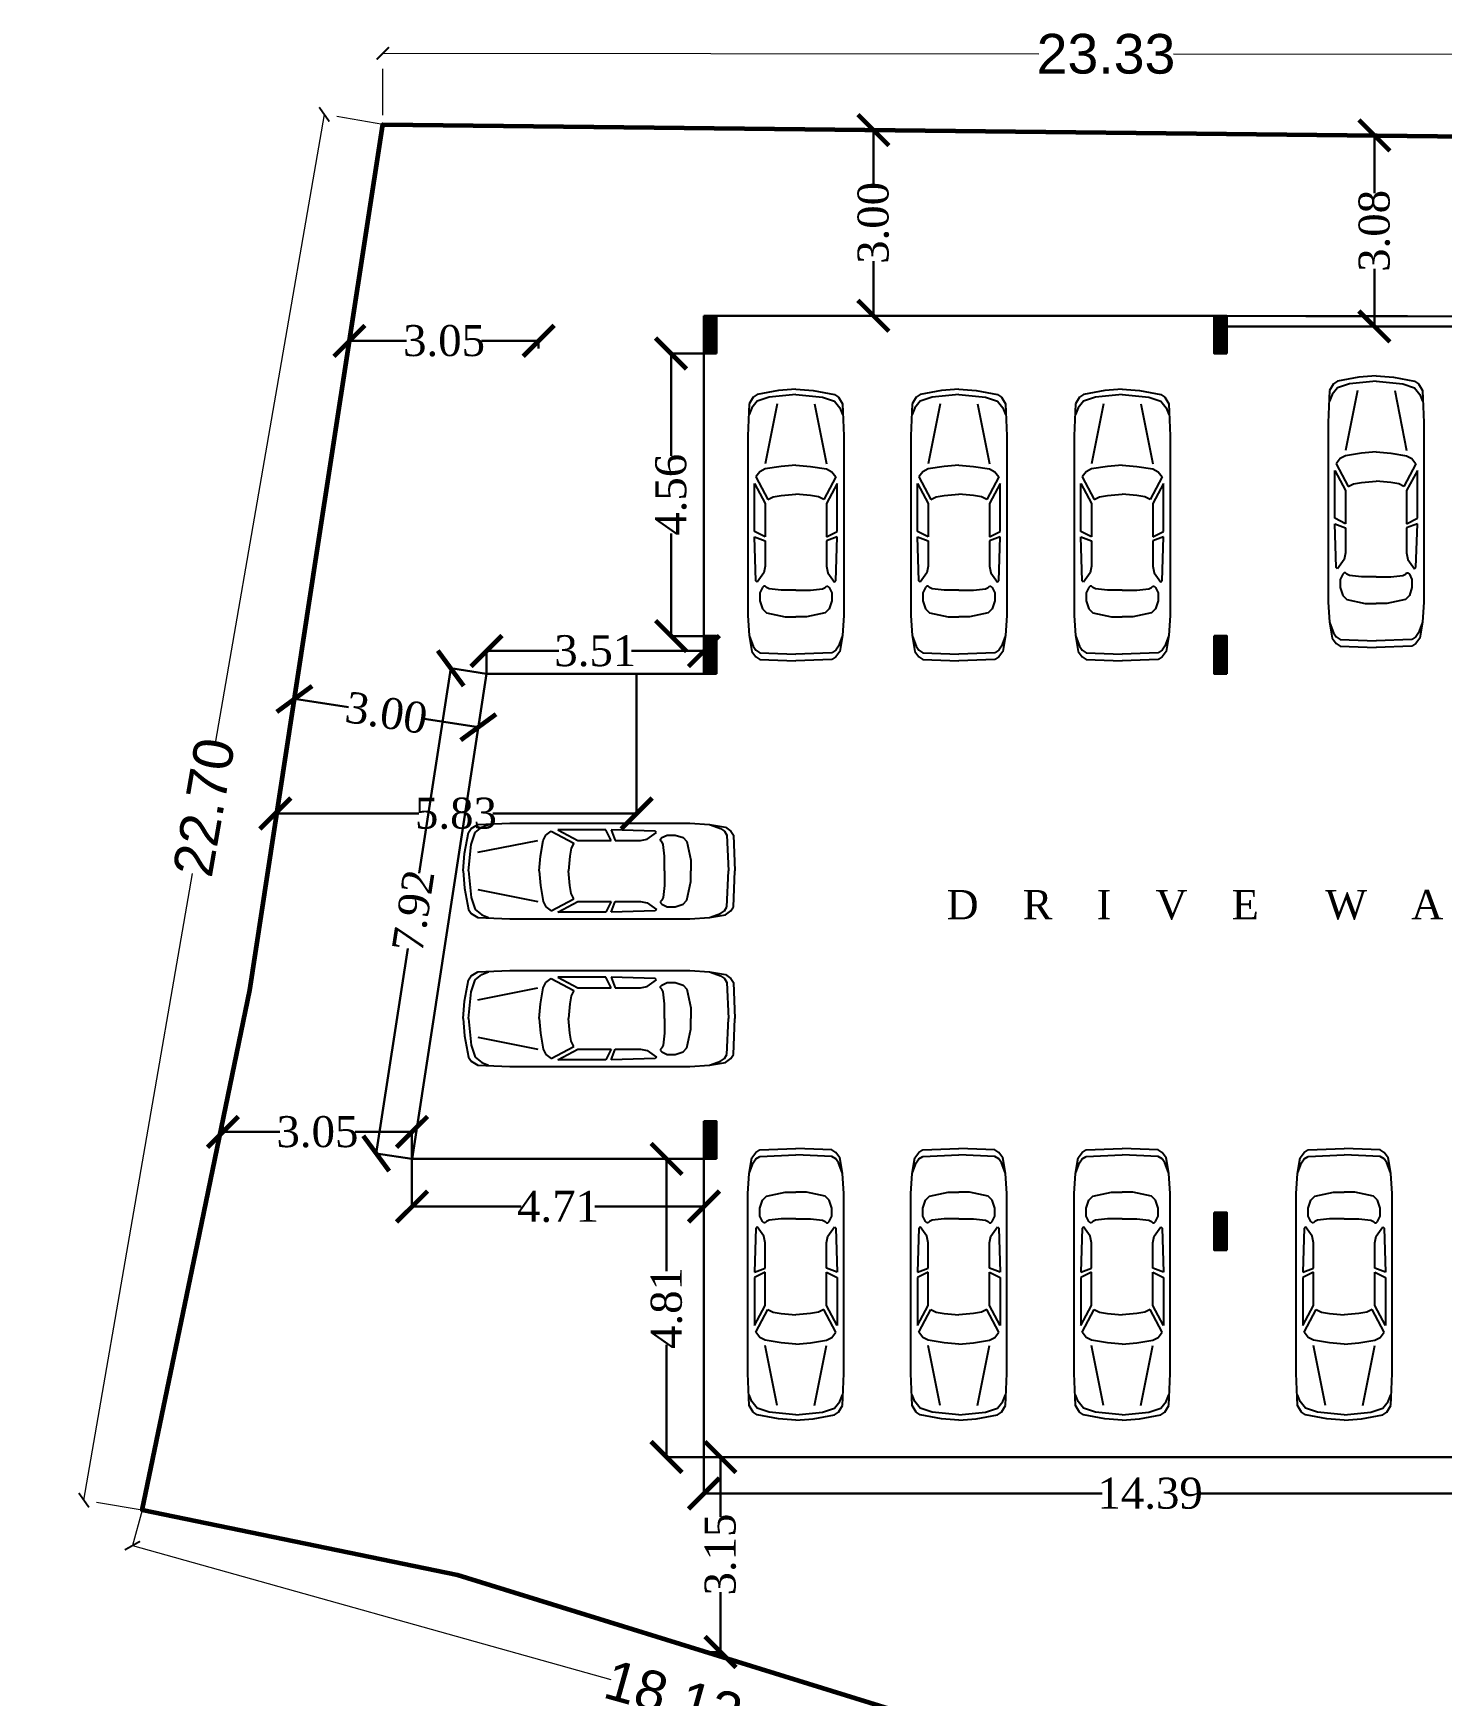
# Model space of a CAD drawing. Header units: metres. Extents: x 0 to 63445, y 32361 to 32804.
# Drawn here: x 62952.29 to 62975.01, y 32703.64 to 32730.46 of the extents above; entities that cross this region are included whole.
import ezdxf

# ---------------------------------------------------------------- set-up
doc = ezdxf.new("R2010")
doc.units = ezdxf.units.M
doc.header["$MEASUREMENT"] = 0
doc.header["$PDMODE"] = 34
doc.header["$PDSIZE"] = -10
for name, pattern in [('CONTINULUS', [0]), ('DASHED', [0.75, 0.5, -0.25]), ('DASHED2', [0.375, 0.25, -0.125]), ('HIDDEN', [9.525, 6.35, -3.175])]:
    doc.linetypes.add(name, pattern=pattern)
doc.layers.get('0').update_dxf_attribs({"lineweight": 25})
for name, color, linetype, lineweight in [('BLK_1_FLR_-1_BLT_UP_AREA', 14, 'DASHED', 9), ('CAR', 252, 'Continuous', 25), ('COLUMN', 1, 'Continuous', 30), ('DIM', 56, 'Continuous', 20), ('site', 15, 'Continuous', 50), ('TEXT-2', 65, 'Continuous', 18), ('wall', 7, 'Continuous', 30)]:
    doc.layers.add(name, color=color, linetype=linetype, lineweight=lineweight)
doc.layers.add('BLK_1_FLR_-1_COVERED_PARKING', color=7, linetype='Continuous', plot=False)
doc.layers.add('SPECIAL_PARKING', color=7, linetype='Continuous', plot=False)
doc.styles.add('RS', font='', dxfattribs={"height": 24})
doc.styles.get("Standard").update_dxf_attribs({"font": 'arial.ttf', "height": 0.4})
doc.styles.add('TNR', font='times.ttf', dxfattribs={"height": 0.5})
doc.styles.get('RS').set_extended_font_data('Century Gothic')
doc.dimstyles.new('ARCHANA', dxfattribs={"dimscale": 0, "dimtxt": 0.5, "dimasz": 0.5, "dimexe": 0, "dimexo": 0, "dimgap": 0, "dimtad": 0, "dimzin": 0, "dimdsep": 46, "dimtxsty": 'TNR', "dimblk": 'ARCHTICK', "dimcen": 0.09, "dimclrd": 36, "dimclre": 36, "dimclrt": 7, "dimadec": 0, "dimazin": 0, "dimtfac": 1, "dimtofl": 0, "dimtmove": 0, "dimatfit": 3, "dimldrblk": 'ARCHTICK', "dimfxl": 1, "dimfrac": 2, "dimtolj": 1, "dimtzin": 0, "dimlwd": -1, "dimlwe": -1, "dimarcsym": 0})

# ---------------------------------------------------------------- blocks, each defined once
blk = doc.blocks.new('_ArchTick')
at = {"color": 0, "linetype": 'ByBlock', "const_width": 0.15}
blk.add_lwpolyline([(-0.5, -0.5), (0.5, 0.5)], dxfattribs=at)
blk = doc.blocks.new('*D119')
at = {"layer": 'Defpoints', "color": 0, "ltscale": 0.5, "transparency": 16777216}
for p in [(62965.841, 32728.902), (62965.992, 32728.902), (62965.992, 32725.905)]:
    blk.add_point(p, dxfattribs=at)
at = {"layer": 'wall', "color": 36, "ltscale": 0.5, "transparency": 16777216}
for p, q in [((62965.992, 32728.902), (62965.841, 32728.902)), ((62965.841, 32728.902), (62965.841, 32728.021)), ((62965.841, 32725.905), (62965.841, 32726.785)), ((62965.992, 32725.905), (62965.841, 32725.905))]:
    blk.add_line(p, q, dxfattribs=at)
at = {"layer": 'wall', "color": 36, "ltscale": 0.5, "transparency": 16777216, "xscale": 0.5, "yscale": 0.5, "zscale": 0.5}
for p, rotation in [((62965.841, 32728.902), 90), ((62965.841, 32725.905), 270)]:
    blk.add_blockref('_ArchTick', p, dxfattribs=dict(at, rotation=rotation))
at = {"layer": 'wall', "color": 7, "ltscale": 0.5, "transparency": 16777216, "insert": (62965.841, 32727.403), "char_height": 0.5, "attachment_point": 5, "rotation": 90, "style": 'TNR'}
blk.add_mtext('\\A1;3.00', dxfattribs=at)
blk = doc.blocks.new('*D120')
at = {"layer": 'Defpoints', "color": 0, "ltscale": 0.5, "transparency": 16777216}
for p in [(62957.391, 32725.499), (62957.391, 32725.499), (62960.442, 32725.374)]:
    blk.add_point(p, dxfattribs=at)
at = {"layer": 'wall', "color": 36, "ltscale": 0.5, "transparency": 16777216}
for p, q in [((62957.391, 32725.499), (62958.31, 32725.499)), ((62960.442, 32725.499), (62959.523, 32725.499)), ((62960.442, 32725.374), (62960.442, 32725.499))]:
    blk.add_line(p, q, dxfattribs=at)
at = {"layer": 'wall', "color": 36, "ltscale": 0.5, "transparency": 16777216, "xscale": 0.5, "yscale": 0.5, "zscale": 0.5, "rotation": 180}
blk.add_blockref('_ArchTick', (62957.391, 32725.499), dxfattribs=at)
at = {"layer": 'wall', "color": 36, "ltscale": 0.5, "transparency": 16777216, "xscale": 0.5, "yscale": 0.5, "zscale": 0.5}
blk.add_blockref('_ArchTick', (62960.442, 32725.499), dxfattribs=at)
at = {"layer": 'wall', "color": 7, "ltscale": 0.5, "transparency": 16777216, "insert": (62958.917, 32725.499), "char_height": 0.5, "attachment_point": 5, "style": 'TNR'}
blk.add_mtext('\\A1;3.05', dxfattribs=at)
blk = doc.blocks.new('*D122')
at = {"layer": 'Defpoints', "color": 0, "linetype": 'HIDDEN', "ltscale": 3, "transparency": 16777216}
for p in [(62957.927, 32728.991), (62953.108, 32706.792), (62954.05, 32706.629)]:
    blk.add_point(p, dxfattribs=at)
at = {"layer": 'DIM', "ltscale": 3, "transparency": 16777216}
for p, q in [((62956.985, 32729.154), (62955.232, 32719.041)), ((62953.108, 32706.792), (62954.861, 32716.905))]:
    blk.add_line(p, q, dxfattribs=at)
at = {"layer": 'DIM', "color": 36, "linetype": 'DASHED2', "ltscale": 3, "transparency": 16777216}
for p, q in [((62957.927, 32728.991), (62956.985, 32729.154)), ((62954.05, 32706.629), (62953.108, 32706.792))]:
    blk.add_line(p, q, dxfattribs=at)
at = {"layer": 'DIM', "linetype": 'HIDDEN', "ltscale": 3, "transparency": 16777216, "xscale": 0.2, "yscale": 0.2, "zscale": 0.2}
for p, rotation in [((62956.985, 32729.154), 80.1633815072393), ((62953.108, 32706.792), 260.1633815072393)]:
    blk.add_blockref('_ArchTick', p, dxfattribs=dict(at, rotation=rotation))
at = {"layer": 'DIM', "linetype": 'HIDDEN', "ltscale": 3, "transparency": 16777216, "insert": (62955.047, 32717.973), "char_height": 0.4, "attachment_point": 5, "rotation": 80.1634}
blk.add_mtext('\\A1;{\\H1.6x;22.70}', dxfattribs=at)
blk = doc.blocks.new('*D123')
at = {"layer": 'Defpoints', "color": 0, "linetype": 'HIDDEN', "ltscale": 3, "transparency": 16777216}
for p in [(62954.05, 32706.629), (62971.503, 32701.747), (62971.343, 32701.177)]:
    blk.add_point(p, dxfattribs=at)
at = {"layer": 'DIM', "color": 36, "linetype": 'DASHED2', "ltscale": 3, "transparency": 16777216}
for p, q in [((62954.05, 32706.629), (62953.891, 32706.059)), ((62971.503, 32701.747), (62971.343, 32701.177))]:
    blk.add_line(p, q, dxfattribs=at)
at = {"layer": 'DIM', "ltscale": 3, "transparency": 16777216}
for p, q in [((62953.891, 32706.059), (62961.609, 32703.9)), ((62971.343, 32701.177), (62963.625, 32703.336))]:
    blk.add_line(p, q, dxfattribs=at)
at = {"layer": 'DIM', "linetype": 'HIDDEN', "ltscale": 3, "transparency": 16777216, "xscale": 0.2, "yscale": 0.2, "zscale": 0.2}
for p, rotation in [((62953.891, 32706.059), 164.3714113510337), ((62971.343, 32701.177), 344.3714113510337)]:
    blk.add_blockref('_ArchTick', p, dxfattribs=dict(at, rotation=rotation))
at = {"layer": 'DIM', "linetype": 'HIDDEN', "ltscale": 3, "transparency": 16777216, "insert": (62962.617, 32703.618), "char_height": 0.4, "attachment_point": 5, "rotation": 344.3714}
blk.add_mtext('\\A1;{\\H1.6x;18.12}', dxfattribs=at)
blk = doc.blocks.new('*D137')
at = {"layer": 'Defpoints', "color": 0, "linetype": 'HIDDEN', "ltscale": 3, "transparency": 16777216}
for p in [(62957.929, 32730.14), (62957.927, 32728.991), (62981.257, 32728.733)]:
    blk.add_point(p, dxfattribs=at)
at = {"layer": 'DIM', "color": 36, "linetype": 'DASHED2', "ltscale": 3, "transparency": 16777216}
for p, q in [((62957.928, 32729.14), (62957.929, 32730.14)), ((62981.257, 32729.117), (62981.258, 32730.117))]:
    blk.add_line(p, q, dxfattribs=at)
at = {"layer": 'DIM', "ltscale": 3, "transparency": 16777216}
for p, q in [((62957.929, 32730.14), (62968.508, 32730.129)), ((62981.258, 32730.117), (62970.679, 32730.127))]:
    blk.add_line(p, q, dxfattribs=at)
at = {"layer": 'DIM', "linetype": 'HIDDEN', "ltscale": 3, "transparency": 16777216, "xscale": 0.2, "yscale": 0.2, "zscale": 0.2}
for p, rotation in [((62957.929, 32730.14), 179.9424950287208), ((62981.258, 32730.117), 359.9424950287208)]:
    blk.add_blockref('_ArchTick', p, dxfattribs=dict(at, rotation=rotation))
at = {"layer": 'DIM', "linetype": 'HIDDEN', "ltscale": 3, "transparency": 16777216, "insert": (62969.593, 32730.128), "char_height": 0.4, "attachment_point": 5, "rotation": 359.9425}
blk.add_mtext('\\A1;{\\H1.6x;23.33}', dxfattribs=at)
blk = doc.blocks.new('A$C7D115503')
at = {"layer": 'COLUMN', "ltscale": 3}
h = blk.add_hatch(dxfattribs=at)
h.set_pattern_fill('ANSI31', color=256, style=0)
h.paths.add_polyline_path([(-14.4, -11.6), (-6.4, -11.6), (-6.4, 12.4), (-14.4, 12.4)])
at = {"layer": 'COLUMN', "ltscale": 0.05}
for p, q in [((-14.4, 12.4), (-6.4, 12.4)), ((-14.4, 12.4), (-14.4, -11.6)), ((-6.4, 12.4), (-6.4, -11.6)), ((-6.4, -11.6), (-14.4, -11.6))]:
    blk.add_line(p, q, dxfattribs=at)
blk = doc.blocks.new('A$C1D283AF7')
at = {"layer": 'CAR', "linetype": 'ByBlock'}
for p, q in [((458, 4762, 0), (509, 5066, 0)), ((509, 5066, 0), (585, 5167, 0)), ((585, 5167, 0), (661, 5218, 0)), ((585, 5041, 0), (661, 5091, 0)), ((661, 5218, 0), (1345, 5243, 0)), ((661, 5091, 0), (1345, 5117, 0)), ((2029, 5218, 0), (1345, 5243, 0)), ((2029, 5091, 0), (1345, 5117, 0)), ((2105, 5167, 0), (2029, 5218, 0)), ((2105, 5041, 0), (2029, 5091, 0)), ((2181, 5066, 0), (2105, 5167, 0)), ((2232, 4762, 0), (2181, 5066, 0)), ((433, 4382, 0), (458, 4762, 0)), ((458, 4762, 0), (534, 4965, 0)), ((534, 4965, 0), (585, 5041, 0)), ((2156, 4965, 0), (2105, 5041, 0)), ((2232, 4762, 0), (2156, 4965, 0)), ((2257, 4382, 0), (2232, 4762, 0)), ((433, 961, 0), (433, 4382, 0)), ((661, 4103, 0), (711, 4255, 0)), ((711, 4255, 0), (787, 4331, 0)), ((787, 4331, 0), (1142, 4407, 0)), ((1142, 4407, 0), (1345, 4407, 0)), ((1548, 4407, 0), (1345, 4407, 0)), ((1902, 4331, 0), (1548, 4407, 0)), ((1978, 4255, 0), (1902, 4331, 0)), ((2029, 4103, 0), (1978, 4255, 0)), ((2257, 961, 0), (2257, 4382, 0)), ((661, 3951, 0), (661, 4103, 0)), ((711, 3850, 0), (661, 3951, 0)), ((737, 3824, 0), (711, 3850, 0)), ((762, 3824, 0), (737, 3824, 0)), ((787, 3850, 0), (762, 3824, 0)), ((838, 3875, 0), (787, 3850, 0)), ((1066, 3900, 0), (838, 3875, 0)), ((1345, 3900, 0), (1066, 3900, 0)), ((1345, 3900, 0), (1624, 3900, 0)), ((1624, 3900, 0), (1852, 3875, 0)), ((1852, 3875, 0), (1902, 3850, 0)), ((1902, 3850, 0), (1928, 3824, 0)), ((1928, 3824, 0), (1953, 3824, 0)), ((1953, 3824, 0), (1978, 3850, 0)), ((1978, 3850, 0), (2029, 3951, 0)), ((2029, 3951, 0), (2029, 4103, 0)), ((585, 3723, 0), (559, 2887, 0)), ((610, 3748, 0), (585, 3723, 0)), ((737, 3571, 0), (610, 3748, 0)), ((762, 3444, 0), (737, 3571, 0)), ((1928, 3444, 0), (1953, 3571, 0)), ((1953, 3571, 0), (2080, 3748, 0)), ((2080, 3748, 0), (2105, 3723, 0)), ((2105, 3723, 0), (2130, 2887, 0)), ((762, 2963, 0), (762, 3444, 0)), ((1928, 2963, 0), (1928, 3444, 0)), ((559, 2887, 0), (762, 2963, 0)), ((762, 2887, 0), (559, 2785, 0)), ((762, 2253, 0), (762, 2887, 0)), ((2130, 2887, 0), (1928, 2963, 0)), ((1928, 2887, 0), (2130, 2785, 0)), ((1928, 2253, 0), (1928, 2887, 0)), ((559, 2785, 0), (559, 1873, 0)), ((2130, 2785, 0), (2130, 1873, 0)), ((559, 1873, 0), (762, 2253, 0)), ((2130, 1873, 0), (1928, 2253, 0)), ((585, 1746, 0), (813, 2177, 0)), ((813, 2177, 0), (914, 2126, 0)), ((914, 2126, 0), (1066, 2101, 0)), ((1066, 2101, 0), (1345, 2076, 0)), ((1624, 2101, 0), (1345, 2076, 0)), ((1776, 2126, 0), (1624, 2101, 0)), ((1877, 2177, 0), (1776, 2126, 0)), ((2105, 1746, 0), (1877, 2177, 0)), ((661, 1645, 0), (585, 1746, 0)), ((762, 1594, 0), (661, 1645, 0)), ((1066, 1544, 0), (762, 1594, 0)), ((1624, 1544, 0), (1928, 1594, 0)), ((1928, 1594, 0), (2029, 1645, 0)), ((2029, 1645, 0), (2105, 1746, 0)), ((990, 353, 0), (762, 1493, 0)), ((1345, 1518, 0), (1066, 1544, 0)), ((1345, 1518, 0), (1624, 1544, 0)), ((1700, 353, 0), (1928, 1493, 0)), ((458, 353, 0), (433, 961, 0)), ((2232, 353, 0), (2257, 961, 0)), ((509, 429, 0), (458, 555, 0)), ((534, 226, 0), (458, 353, 0)), ((610, 302, 0), (509, 429, 0)), ((2080, 302, 0), (2181, 429, 0)), ((2156, 226, 0), (2232, 353, 0)), ((2181, 429, 0), (2232, 555, 0)), ((610, 175, 0), (534, 226, 0)), ((838, 226, 0), (610, 302, 0)), ((1015, 99, 0), (610, 175, 0)), ((1345, 175, 0), (838, 226, 0)), ((1345, 74, 0), (1015, 99, 0)), ((1345, 175, 0), (1852, 226, 0)), ((1345, 74, 0), (1674, 99, 0)), ((1674, 99, 0), (2080, 175, 0)), ((1852, 226, 0), (2080, 302, 0)), ((2080, 175, 0), (2156, 226, 0))]:
    blk.add_line(p, q, dxfattribs=at)
blk = doc.blocks.new('*D139')
at = {"layer": 'Defpoints', "color": 0, "ltscale": 0.5, "transparency": 16777216}
for p in [(62962.022, 32720.128), (62956.195, 32717.873), (62956.195, 32717.705)]:
    blk.add_point(p, dxfattribs=at)
at = {"layer": 'wall', "color": 36, "ltscale": 0.5, "transparency": 16777216}
for p, q in [((62962.022, 32720.128), (62962.022, 32717.873)), ((62956.195, 32717.705), (62956.195, 32717.873)), ((62956.195, 32717.873), (62958.511, 32717.873)), ((62962.022, 32717.873), (62959.706, 32717.873))]:
    blk.add_line(p, q, dxfattribs=at)
at = {"layer": 'wall', "color": 36, "ltscale": 0.5, "transparency": 16777216, "xscale": 0.5, "yscale": 0.5, "zscale": 0.5, "rotation": 180}
blk.add_blockref('_ArchTick', (62956.195, 32717.873), dxfattribs=at)
at = {"layer": 'wall', "color": 36, "ltscale": 0.5, "transparency": 16777216, "xscale": 0.5, "yscale": 0.5, "zscale": 0.5}
blk.add_blockref('_ArchTick', (62962.022, 32717.873), dxfattribs=at)
at = {"layer": 'wall', "color": 7, "ltscale": 0.5, "transparency": 16777216, "insert": (62959.109, 32717.873), "char_height": 0.5, "attachment_point": 5, "style": 'TNR'}
blk.add_mtext('\\A1;5.83', dxfattribs=at)
blk = doc.blocks.new('*D140')
at = {"layer": 'Defpoints', "color": 0, "ltscale": 0.5, "transparency": 16777216}
for p in [(62956.534, 32719.912), (62956.504, 32719.721), (62959.499, 32719.457)]:
    blk.add_point(p, dxfattribs=at)
at = {"layer": 'wall', "color": 36, "ltscale": 0.5, "transparency": 16777216}
for p, q in [((62956.534, 32719.912), (62956.504, 32719.721)), ((62956.504, 32719.721), (62957.376, 32719.587)), ((62959.47, 32719.266), (62958.598, 32719.4)), ((62959.499, 32719.457), (62959.47, 32719.266))]:
    blk.add_line(p, q, dxfattribs=at)
at = {"layer": 'wall', "color": 36, "ltscale": 0.5, "transparency": 16777216, "xscale": 0.5, "yscale": 0.5, "zscale": 0.5}
for p, rotation in [((62956.504, 32719.721), 171.2726636800079), ((62959.47, 32719.266), 351.272663680008)]:
    blk.add_blockref('_ArchTick', p, dxfattribs=dict(at, rotation=rotation))
at = {"layer": 'wall', "color": 7, "ltscale": 0.5, "transparency": 16777216, "insert": (62957.987, 32719.494), "char_height": 0.5, "attachment_point": 5, "rotation": 351.2727, "style": 'TNR'}
blk.add_mtext('\\A1;3.00', dxfattribs=at)
blk = doc.blocks.new('*D143')
at = {"layer": 'Defpoints', "color": 0, "ltscale": 0.5, "transparency": 16777216}
for p in [(62955.351, 32712.928), (62955.351, 32712.734), (62958.4, 32712.299)]:
    blk.add_point(p, dxfattribs=at)
at = {"layer": 'wall', "color": 36, "ltscale": 0.5, "transparency": 16777216}
for p, q in [((62955.351, 32712.928), (62955.351, 32712.734)), ((62955.351, 32712.734), (62956.269, 32712.734)), ((62958.4, 32712.734), (62957.482, 32712.734)), ((62958.4, 32712.299), (62958.4, 32712.734))]:
    blk.add_line(p, q, dxfattribs=at)
at = {"layer": 'wall', "color": 36, "ltscale": 0.5, "transparency": 16777216, "xscale": 0.5, "yscale": 0.5, "zscale": 0.5, "rotation": 180}
blk.add_blockref('_ArchTick', (62955.351, 32712.734), dxfattribs=at)
at = {"layer": 'wall', "color": 36, "ltscale": 0.5, "transparency": 16777216, "xscale": 0.5, "yscale": 0.5, "zscale": 0.5}
blk.add_blockref('_ArchTick', (62958.4, 32712.734), dxfattribs=at)
at = {"layer": 'wall', "color": 7, "ltscale": 0.5, "transparency": 16777216, "insert": (62956.875, 32712.734), "char_height": 0.5, "attachment_point": 5, "style": 'TNR'}
blk.add_mtext('\\A1;3.05', dxfattribs=at)
blk = doc.blocks.new('*D144')
at = {"layer": 'Defpoints', "color": 0, "ltscale": 0.5, "transparency": 16777216}
for p in [(62963.109, 32707.488), (62963.127, 32704.342), (62963.374, 32704.342)]:
    blk.add_point(p, dxfattribs=at)
at = {"layer": 'wall', "color": 36, "ltscale": 0.5, "transparency": 16777216}
for p, q in [((62963.109, 32707.488), (62963.374, 32707.488)), ((62963.374, 32707.488), (62963.374, 32706.522)), ((62963.374, 32704.342), (62963.374, 32705.308)), ((62963.127, 32704.342), (62963.374, 32704.342))]:
    blk.add_line(p, q, dxfattribs=at)
at = {"layer": 'wall', "color": 36, "ltscale": 0.5, "transparency": 16777216, "xscale": 0.5, "yscale": 0.5, "zscale": 0.5}
for p, rotation in [((62963.374, 32707.488), 90), ((62963.374, 32704.342), 270)]:
    blk.add_blockref('_ArchTick', p, dxfattribs=dict(at, rotation=rotation))
at = {"layer": 'wall', "color": 7, "ltscale": 0.5, "transparency": 16777216, "insert": (62963.374, 32705.915), "char_height": 0.5, "attachment_point": 5, "rotation": 90, "style": 'TNR'}
blk.add_mtext('\\A1;3.15', dxfattribs=at)
blk = doc.blocks.new('*D154')
at = {"layer": 'Defpoints', "color": 0, "ltscale": 0.5, "transparency": 16777216}
for p in [(62973.875, 32728.815), (62973.922, 32728.815), (62973.841, 32725.732)]:
    blk.add_point(p, dxfattribs=at)
at = {"layer": 'wall', "color": 36, "ltscale": 0.5, "transparency": 16777216}
for p, q in [((62973.875, 32728.815), (62973.922, 32728.815)), ((62973.922, 32728.815), (62973.922, 32727.883)), ((62973.922, 32725.732), (62973.922, 32726.664)), ((62973.841, 32725.732), (62973.922, 32725.732))]:
    blk.add_line(p, q, dxfattribs=at)
at = {"layer": 'wall', "color": 36, "ltscale": 0.5, "transparency": 16777216, "xscale": 0.5, "yscale": 0.5, "zscale": 0.5}
for p, rotation in [((62973.922, 32728.815), 90), ((62973.922, 32725.732), 270)]:
    blk.add_blockref('_ArchTick', p, dxfattribs=dict(at, rotation=rotation))
at = {"layer": 'wall', "color": 7, "ltscale": 0.5, "transparency": 16777216, "insert": (62973.922, 32727.274), "char_height": 0.5, "attachment_point": 5, "rotation": 90, "style": 'TNR'}
blk.add_mtext('\\A1;3.08', dxfattribs=at)
blk = doc.blocks.new('*D157')
at = {"layer": 'Defpoints', "color": 0, "ltscale": 0.5, "transparency": 16777216}
for p in [(62963.109, 32707.488), (62977.501, 32707.488), (62977.501, 32706.9)]:
    blk.add_point(p, dxfattribs=at)
at = {"layer": 'wall', "color": 36, "ltscale": 0.5, "transparency": 16777216}
for p, q in [((62963.109, 32707.488), (62963.109, 32706.9)), ((62977.501, 32707.488), (62977.501, 32706.9)), ((62963.109, 32706.9), (62969.533, 32706.9)), ((62977.501, 32706.9), (62971.076, 32706.9))]:
    blk.add_line(p, q, dxfattribs=at)
at = {"layer": 'wall', "color": 36, "ltscale": 0.5, "transparency": 16777216, "xscale": 0.5, "yscale": 0.5, "zscale": 0.5, "rotation": 180}
blk.add_blockref('_ArchTick', (62963.109, 32706.9), dxfattribs=at)
at = {"layer": 'wall', "color": 36, "ltscale": 0.5, "transparency": 16777216, "xscale": 0.5, "yscale": 0.5, "zscale": 0.5}
blk.add_blockref('_ArchTick', (62977.501, 32706.9), dxfattribs=at)
at = {"layer": 'wall', "color": 7, "ltscale": 0.5, "transparency": 16777216, "insert": (62970.305, 32706.9), "char_height": 0.5, "attachment_point": 5, "style": 'TNR'}
blk.add_mtext('\\A1;14.39', dxfattribs=at)
blk = doc.blocks.new('*D158')
at = {"layer": 'Defpoints', "color": 0, "ltscale": 0.5, "transparency": 16777216}
for p in [(62963.109, 32712.299), (62962.506, 32707.488), (62963.109, 32707.488)]:
    blk.add_point(p, dxfattribs=at)
at = {"layer": 'wall', "color": 36, "ltscale": 0.5, "transparency": 16777216}
for p, q in [((62963.109, 32712.299), (62962.506, 32712.299)), ((62962.506, 32712.299), (62962.506, 32710.489)), ((62962.506, 32707.488), (62962.506, 32709.298)), ((62963.109, 32707.488), (62962.506, 32707.488))]:
    blk.add_line(p, q, dxfattribs=at)
at = {"layer": 'wall', "color": 36, "ltscale": 0.5, "transparency": 16777216, "xscale": 0.5, "yscale": 0.5, "zscale": 0.5}
for p, rotation in [((62962.506, 32712.299), 90), ((62962.506, 32707.488), 270)]:
    blk.add_blockref('_ArchTick', p, dxfattribs=dict(at, rotation=rotation))
at = {"layer": 'wall', "color": 7, "ltscale": 0.5, "transparency": 16777216, "insert": (62962.506, 32709.893), "char_height": 0.5, "attachment_point": 5, "rotation": 90, "style": 'TNR'}
blk.add_mtext('\\A1;4.81', dxfattribs=at)
blk = doc.blocks.new('*D159')
at = {"layer": 'Defpoints', "color": 0, "ltscale": 0.5, "transparency": 16777216}
for p in [(62958.4, 32712.299), (62963.109, 32712.299), (62958.4, 32711.529)]:
    blk.add_point(p, dxfattribs=at)
at = {"layer": 'wall', "color": 36, "ltscale": 0.5, "transparency": 16777216}
for p, q in [((62958.4, 32712.299), (62958.4, 32711.529)), ((62963.109, 32712.299), (62963.109, 32711.529)), ((62958.4, 32711.529), (62960.159, 32711.529)), ((62963.109, 32711.529), (62961.35, 32711.529))]:
    blk.add_line(p, q, dxfattribs=at)
at = {"layer": 'wall', "color": 36, "ltscale": 0.5, "transparency": 16777216, "xscale": 0.5, "yscale": 0.5, "zscale": 0.5, "rotation": 180}
blk.add_blockref('_ArchTick', (62958.4, 32711.529), dxfattribs=at)
at = {"layer": 'wall', "color": 36, "ltscale": 0.5, "transparency": 16777216, "xscale": 0.5, "yscale": 0.5, "zscale": 0.5}
blk.add_blockref('_ArchTick', (62963.109, 32711.529), dxfattribs=at)
at = {"layer": 'wall', "color": 7, "ltscale": 0.5, "transparency": 16777216, "insert": (62960.755, 32711.529), "char_height": 0.5, "attachment_point": 5, "style": 'TNR'}
blk.add_mtext('\\A1;4.71', dxfattribs=at)
blk = doc.blocks.new('*D160')
at = {"layer": 'Defpoints', "color": 0, "ltscale": 0.5, "transparency": 16777216}
for p in [(62959.025, 32720.216), (62959.602, 32720.128), (62958.4, 32712.299)]:
    blk.add_point(p, dxfattribs=at)
at = {"layer": 'wall', "color": 36, "ltscale": 0.5, "transparency": 16777216}
for p, q in [((62959.025, 32720.216), (62958.518, 32716.912)), ((62959.602, 32720.128), (62959.025, 32720.216)), ((62957.823, 32712.387), (62958.331, 32715.692)), ((62958.4, 32712.299), (62957.823, 32712.387))]:
    blk.add_line(p, q, dxfattribs=at)
at = {"layer": 'wall', "color": 36, "ltscale": 0.5, "transparency": 16777216, "xscale": 0.5, "yscale": 0.5, "zscale": 0.5}
for p, rotation in [((62959.025, 32720.216), 81.27266367998045), ((62957.823, 32712.387), 261.2726636799804)]:
    blk.add_blockref('_ArchTick', p, dxfattribs=dict(at, rotation=rotation))
at = {"layer": 'wall', "color": 7, "ltscale": 0.5, "transparency": 16777216, "insert": (62958.424, 32716.302), "char_height": 0.5, "attachment_point": 5, "rotation": 81.2727, "style": 'TNR'}
blk.add_mtext('\\A1;7.92', dxfattribs=at)
blk = doc.blocks.new('*D161')
at = {"layer": 'Defpoints', "color": 0, "ltscale": 0.5, "transparency": 16777216}
for p in [(62963.109, 32720.495), (62959.602, 32720.128), (62963.109, 32720.128)]:
    blk.add_point(p, dxfattribs=at)
at = {"layer": 'wall', "color": 36, "ltscale": 0.5, "transparency": 16777216}
for p, q in [((62959.602, 32720.128), (62959.602, 32720.495)), ((62959.602, 32720.495), (62960.77, 32720.495)), ((62963.109, 32720.495), (62961.941, 32720.495)), ((62963.109, 32720.128), (62963.109, 32720.495))]:
    blk.add_line(p, q, dxfattribs=at)
at = {"layer": 'wall', "color": 36, "ltscale": 0.5, "transparency": 16777216, "xscale": 0.5, "yscale": 0.5, "zscale": 0.5, "rotation": 180}
blk.add_blockref('_ArchTick', (62959.602, 32720.495), dxfattribs=at)
at = {"layer": 'wall', "color": 36, "ltscale": 0.5, "transparency": 16777216, "xscale": 0.5, "yscale": 0.5, "zscale": 0.5}
blk.add_blockref('_ArchTick', (62963.109, 32720.495), dxfattribs=at)
at = {"layer": 'wall', "color": 7, "ltscale": 0.5, "transparency": 16777216, "insert": (62961.356, 32720.495), "char_height": 0.5, "attachment_point": 5, "style": 'TNR'}
blk.add_mtext('\\A1;3.51', dxfattribs=at)
blk = doc.blocks.new('*D162')
at = {"layer": 'Defpoints', "color": 0, "ltscale": 0.5, "transparency": 16777216}
for p in [(62963.109, 32725.295), (62962.578, 32720.737), (62963.109, 32720.737)]:
    blk.add_point(p, dxfattribs=at)
at = {"layer": 'wall', "color": 36, "ltscale": 0.5, "transparency": 16777216}
for p, q in [((62963.109, 32725.295), (62962.578, 32725.295)), ((62962.578, 32725.295), (62962.578, 32723.642)), ((62962.578, 32720.737), (62962.578, 32722.39)), ((62963.109, 32720.737), (62962.578, 32720.737))]:
    blk.add_line(p, q, dxfattribs=at)
at = {"layer": 'wall', "color": 36, "ltscale": 0.5, "transparency": 16777216, "xscale": 0.5, "yscale": 0.5, "zscale": 0.5}
for p, rotation in [((62962.578, 32725.295), 90), ((62962.578, 32720.737), 270)]:
    blk.add_blockref('_ArchTick', p, dxfattribs=dict(at, rotation=rotation))
at = {"layer": 'wall', "color": 7, "ltscale": 0.5, "transparency": 16777216, "insert": (62962.578, 32723.016), "char_height": 0.5, "attachment_point": 5, "rotation": 90, "style": 'TNR'}
blk.add_mtext('\\A1;4.56', dxfattribs=at)
blk = doc.blocks.new('*D869')
at = {"layer": 'Defpoints', "color": 0, "ltscale": 3, "transparency": 16777216}
for p in [(0.832, 32714.342), (63267.277, 32714.342), (0, 32701.59)]:
    blk.add_point(p, dxfattribs=at)
at = {"layer": 'DIM', "ltscale": 3, "transparency": 16777216}
for p, q in [((5.832, 32714.342), (0.832, 32714.342)), ((0.832, 32714.342), (0.832, 32708.36)), ((0.832, 32701.59), (0.832, 32707.571)), ((0, 32701.59), (0.832, 32701.59))]:
    blk.add_line(p, q, dxfattribs=at)
at = {"layer": 'DIM', "ltscale": 3, "transparency": 16777216, "xscale": 0.05, "yscale": 0.05, "zscale": 0.05}
for p, rotation in [((0.832, 32714.342), 90), ((0.832, 32701.59), 270)]:
    blk.add_blockref('_ArchTick', p, dxfattribs=dict(at, rotation=rotation))
at = {"layer": 'DIM', "color": 7, "ltscale": 3, "transparency": 16777216, "insert": (0.832, 32707.966), "char_height": 0.4, "attachment_point": 5, "rotation": 90}
blk.add_mtext('\\A1;{\\H0.6x;12.75}', dxfattribs=at)

msp = doc.modelspace()

# ---------------------------------------------------------------- linework, layer by layer
at = {"layer": 'BLK_1_FLR_-1_BLT_UP_AREA', "color": 14, "linetype": 'CONTINULUS', "ltscale": 0.05}
msp.add_lwpolyline([(62963.109, 32725.9046), (62963.109, 32720.1278), (62959.602, 32720.1278), (62958.4002, 32712.2986), (62963.109, 32712.2986), (62963.109, 32707.4882), (62977.5007, 32707.4882), (62977.5007, 32698.5199), (63001.0856, 32698.5194), (63001.0856, 32693.4478), (63048.8719, 32693.4478), (63048.8719, 32710.124), (63099.0078, 32715.8294), (63099.0123, 32725.675), (62963.109, 32725.9046)], close=True, dxfattribs=at)
at = {"layer": 'BLK_1_FLR_-1_COVERED_PARKING', "ltscale": 0.5}
msp.add_lwpolyline([(62963.109, 32725.9046), (62963.109, 32720.1278), (62959.602, 32720.1278), (62958.4002, 32712.2986), (62963.109, 32712.2986), (62963.109, 32707.4882), (62977.5007, 32707.4882), (62977.5007, 32698.5199), (63001.0857, 32698.5194), (63001.0856, 32693.4478), (63048.8719, 32693.4478), (63095.3959, 32698.2577), (63099.0078, 32715.8294), (63099.0078, 32725.675), (63098.6104, 32725.6752), (63090.7094, 32725.682), (63090.4449, 32725.6895), (63084.2161, 32725.7), (63059.0174, 32725.7426), (62971.542, 32725.9046), (62963.109, 32725.9046)], close=True, dxfattribs=at)
at = {"layer": 'site', "lineweight": 60}
msp.add_lwpolyline([(63068.7688, 32709.3829), (63051.9933, 32707.4816), (63053.1793, 32689.2969), (63027.6613, 32689.3251), (63011.4583, 32689.3251), (62994.3602, 32689.4747), (62985.776, 32689.8635), (62977.3649, 32691.1834), (62968.9537, 32692.5034), (62970.0846, 32697.1696), (62971.5028, 32701.7467), (62965.1735, 32703.7078), (62959.1315, 32705.5799), (62954.0502, 32706.629), (62954.9382, 32710.9304), (62955.7833, 32715.0234), (62956.8554, 32722.007), (62957.9274, 32728.9906), (62981.2569, 32728.7333), (63002.9459, 32728.7333), (63022.0278, 32728.6006), (63035.1352, 32728.6811), (63046.8012, 32728.7618), (63058.4683, 32728.8426)], dxfattribs=at)
at = {"layer": 'SPECIAL_PARKING', "color": 2, "ltscale": 0.5}
msp.add_lwpolyline([(62963.109, 32725.9046), (62963.109, 32720.1278), (62959.602, 32720.1278), (62958.4002, 32712.2986), (62963.109, 32712.2986), (62963.109, 32707.4882), (62977.5007, 32707.4882), (62977.5007, 32698.5199), (63001.0857, 32698.5194), (63001.0856, 32675.9187), (63048.8719, 32675.9187), (63048.8719, 32710.147), (63099.0078, 32715.8294), (63099.0078, 32725.675), (63098.6104, 32725.6752), (63090.7094, 32725.682), (63090.4449, 32725.6895), (63084.2161, 32725.7), (63059.0174, 32725.7426), (62971.542, 32725.9046), (62963.109, 32725.9046)], close=True, dxfattribs=at)
at = {"layer": 'wall', "ltscale": 0.5}
for p, q in [((62963.3122, 32725.9046), (62971.3388, 32725.9046)), ((62971.542, 32725.7333), (63099.0078, 32725.675)), ((62963.109, 32725.295), (62963.109, 32720.7374)), ((62963.109, 32712.2986), (62963.109, 32707.4882)), ((62963.109, 32707.4882), (62977.5007, 32707.4882))]:
    msp.add_line(p, q, dxfattribs=at)
at = {"layer": 'wall'}
msp.add_line((62963.109, 32712.1974), (62963.109, 32712.1974), dxfattribs=at)
at = {"layer": 'wall', "ltscale": 0.5}
msp.add_lwpolyline([(62963.109, 32712.2986), (62958.4002, 32712.2986), (62959.602, 32720.1278), (62963.109, 32720.1278)], dxfattribs=at)

# ---------------------------------------------------------------- block references
at = {"layer": 'CAR', "extrusion": (-3.75e-14, 0.001087, 0.999999), "xscale": 0.0008481566692353, "yscale": 0.0008481566692353, "zscale": 0.8481566721217545, "rotation": 180}
for p in [(62975.0885, 32724.9787, 35.5866), (62965.7299, 32724.7645, 35.5864), (62968.3619, 32724.7645, 35.5864), (62970.9938, 32724.7645, 35.5864)]:
    msp.add_blockref('A$C1D283AF7', p, dxfattribs=at)
at = {"layer": 'CAR', "extrusion": (-0.001087, -3.75e-14, 0.999999), "xscale": 0.0008481566692353, "yscale": 0.0008481566692353, "zscale": 0.8481566721217545, "rotation": 270}
for p in [(62959.1247, 32718.0859, -68.4702), (62959.1247, 32715.7059, -68.4702)]:
    msp.add_blockref('A$C1D283AF7', p, dxfattribs=at)
at = {"layer": 'CAR', "extrusion": (-3.75e-14, -0.001087, 0.999999), "xscale": -0.0008481566692353, "yscale": 0.0008481566692353, "zscale": 0.8481566721217545}
for p in [(62965.7299, 32708.0029, -35.5698), (62968.3619, 32708.0029, -35.5698), (62970.9938, 32708.0029, -35.5698), (62974.5764, 32708.0029, -35.5698)]:
    msp.add_blockref('A$C1D283AF7', p, dxfattribs=at)
at = {"layer": 'COLUMN', "ltscale": 0.05, "xscale": -0.025400733691282, "yscale": 0.025400733691282, "zscale": 0.025400733691282, "rotation": 180}
for p in [(62963.4738, 32725.6104), (62971.7037, 32725.6104), (62963.4738, 32720.4431), (62971.7037, 32720.4431), (62963.4738, 32712.614), (62971.7037, 32711.1407)]:
    msp.add_blockref('A$C7D115503', p, dxfattribs=at)

# ---------------------------------------------------------------- texts
at = {"layer": 'TEXT-2', "ltscale": 0.05, "insert": (62967.0223, 32716.6382), "char_height": 0.472544, "width": 12.531694, "attachment_point": 1, "style": 'RS'}
msp.add_mtext('{\\fRomantic|b0|i0|c2|p2;D    R    I    V    E      W    A    Y}', dxfattribs=at)

# ---------------------------------------------------------------- dimensions: what is measured, and where the dimension line sits
at = {"layer": 'DIM', "linetype": 'HIDDEN', "ltscale": 3}
dim = msp.add_linear_dim(base=(62957.9286, 32730.14), p1=(62981.2569, 32728.7333), p2=(62957.9274, 32728.9906), angle=359.9425, text='{\\H1.6x;<>}', dimstyle='ARCHANA', override={"dimscale": 1, "dimtxt": 0.278, "dimasz": 0.2, "dimtxsty": 'Standard', "dimclrd": 256, "dimclrt": 256, "dimfxlon": 1, "dimarcsym": 1}, dxfattribs=at)
dim.commit()
dim.dimension.update_dxf_attribs({"geometry": '*D137', "text_midpoint": (62969.5934, 32730.1283)})
for p1, p2, distance, picture, middle in [((62957.9274, 32728.9906), (62954.0502, 32706.629), -0.9562, '*D122', (62955.0466, 32717.9732)), ((62954.0502, 32706.629), (62971.5028, 32701.7467), -0.5915, '*D123', (62962.6171, 32703.6182))]:
    dim = msp.add_aligned_dim(p1=p1, p2=p2, distance=distance, text='{\\H1.6x;<>}', dimstyle='ARCHANA', override={"dimscale": 1, "dimtxt": 0.278, "dimasz": 0.2, "dimtxsty": 'Standard', "dimclrd": 256, "dimclrt": 256, "dimfxlon": 1, "dimarcsym": 1}, dxfattribs=at)
    dim.commit()
    dim.dimension.update_dxf_attribs({"geometry": picture, "text_midpoint": middle})
at = {"layer": 'DIM', "ltscale": 3}
dim = msp.add_linear_dim(base=(0.8318, 32714.3415), p1=(0, 32701.5903), p2=(63267.2772, 32714.3415), angle=90, text='{\\H0.6x;<>}', dimstyle='ARCHANA', override={"dimscale": 1, "dimtxt": 0.278, "dimasz": 0.05, "dimtxsty": 'Standard', "dimclrd": 256, "dimclre": 256, "dimfxl": 5, "dimfxlon": 1, "dimarcsym": 1}, dxfattribs=at)
dim.commit()
dim.dimension.update_dxf_attribs({"geometry": '*D869', "text_midpoint": (0.8318, 32707.9659)})
at = {"layer": 'wall', "ltscale": 0.5}
for base, p1, p2, angle, override, picture, middle in [((62965.8408, 32728.9017), (62965.992, 32725.9046), (62965.992, 32728.9017), 270, {"dimscale": 1, "dimarcsym": 1}, '*D119', (62965.8408, 32727.4032)), ((62973.9222, 32728.8147), (62973.8412, 32725.7323), (62973.8752, 32728.8147), 90, {"dimscale": 1, "dimfxl": 6, "dimarcsym": 1}, '*D154', (62973.9222, 32727.2735)), ((62962.5059, 32707.4882), (62963.109, 32712.2986), (62963.109, 32707.4882), 90, {"dimscale": 1, "dimfxl": 6, "dimarcsym": 1}, '*D158', (62962.5059, 32709.8934)), ((62963.3744, 32704.342), (62963.109, 32707.4882), (62963.1267, 32704.342), 90, {"dimscale": 1, "dimfxl": 6, "dimarcsym": 1}, '*D144', (62963.3744, 32705.9151))]:
    dim = msp.add_linear_dim(base=base, p1=p1, p2=p2, angle=angle, dimstyle='ARCHANA', override=override, dxfattribs=at)
    dim.commit()
    dim.dimension.update_dxf_attribs({"geometry": picture, "text_midpoint": middle})
for base, p1, p2, override, picture, middle in [((62957.3914, 32725.4988), (62960.4419, 32725.3742), (62957.3914, 32725.4988), {"dimscale": 1, "dimarcsym": 1}, '*D120', (62958.9167, 32725.4988)), ((62956.195, 32717.8734), (62962.0224, 32720.1278), (62956.195, 32717.7054), {"dimscale": 1, "dimfxl": 6, "dimarcsym": 1}, '*D139', (62959.1087, 32717.8734)), ((62955.3507, 32712.7343), (62958.4002, 32712.2986), (62955.3507, 32712.9282), {"dimscale": 1, "dimfxl": 6, "dimarcsym": 1}, '*D143', (62956.8755, 32712.7343)), ((62958.4002, 32711.5286), (62963.109, 32712.2986), (62958.4002, 32712.2986), {"dimscale": 1, "dimfxl": 6, "dimarcsym": 1}, '*D159', (62960.7546, 32711.5286)), ((62977.5007, 32706.9004), (62963.109, 32707.4882), (62977.5007, 32707.4882), {"dimscale": 1, "dimfxl": 6, "dimarcsym": 1}, '*D157', (62970.3048, 32706.9004))]:
    dim = msp.add_linear_dim(base=base, p1=p1, p2=p2, dimstyle='ARCHANA', override=override, dxfattribs=at)
    dim.commit()
    dim.dimension.update_dxf_attribs({"geometry": picture, "text_midpoint": middle})
for p1, p2, distance, picture, middle in [((62963.109, 32725.295), (62963.109, 32720.7374), -0.5307, '*D162', (62962.5783, 32723.0162)), ((62959.602, 32720.1278), (62963.109, 32720.1278), 0.3669, '*D161', (62961.3555, 32720.4947)), ((62958.4002, 32712.2986), (62959.602, 32720.1278), 0.5837, '*D160', (62958.4242, 32716.3018)), ((62959.499, 32719.457), (62956.5338, 32719.9122), 0.1933, '*D140', (62957.9871, 32719.4936))]:
    dim = msp.add_aligned_dim(p1=p1, p2=p2, distance=distance, dimstyle='ARCHANA', override={"dimscale": 1, "dimfxl": 6, "dimarcsym": 1}, dxfattribs=at)
    dim.commit()
    dim.dimension.update_dxf_attribs({"geometry": picture, "text_midpoint": middle})

doc.saveas('drawing.dxf')
